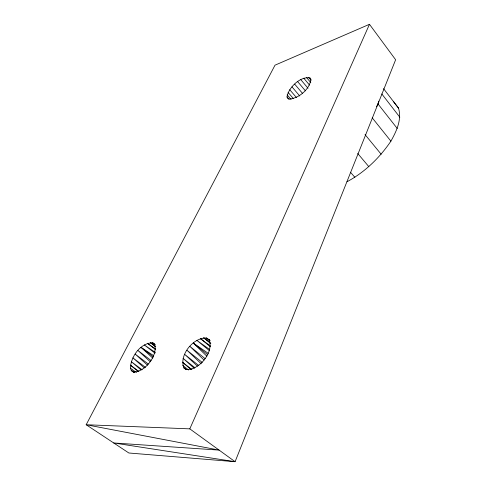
<?xml version="1.0" encoding="UTF-8"?>
<svg xmlns="http://www.w3.org/2000/svg" width="486" height="486" viewBox="0 0 486 486"><rect width="100%" height="100%" fill="white"/><g stroke="black" fill="none" stroke-linecap="round" stroke-linejoin="round"><path stroke-width="0.73" d="M130.418 368.133C130.777 356.651 140.484 342.849 152.683 342.812L154.414 344.052C158.448 355.217 144.713 372.914 132.897 371.796L131.256 370.405L130.418 368.133L136.511 372.647M287.013 96.908C288.362 87.687 300.536 75.81 310.177 77.991L310.955 79.37C309.485 89.388 299.097 98.275 289.127 99.12L287.688 98.354L287.013 96.908L288.988 99.187M347.034 181.74C364.798 172.232 379.663 157.792 390.902 141.159C396.479 131.208 401.952 119.763 398.538 108.147L383.533 88.628M376.577 106.61L377.987 103.931L378.709 101.137M189.795 428.859L235.096 461.7L113.718 442.971L219.089 450.097L86.18 424.734L189.795 428.859L369.475 24.3L395.634 59.748L235.096 461.7L128.857 452.995L86.18 424.734L275.009 65.173L369.475 24.3M186.32 369.646L183.89 367.835L185.956 369.33C198.908 371.055 214.897 351.384 208.676 339.313L209.818 340.297L206.507 338.001C193.313 337.32 178.751 355.211 183.89 367.835L186.26 369.688M152.756 358.091L141.061 347.399L153.71 355.685M155.477 352.532L144.293 344.932L154.967 353.176M206.848 356.202L193.258 343.025L208.233 353.34M134.33 372.555L131.256 370.405L134.27 372.634M155.471 348.966L147.44 343.28L155.739 349.72M209.733 349.555L196.824 340.352L209.618 350.795M155.727 346.579L150.302 342.551L155.642 346.712M210.626 346.166L200.372 338.548L210.25 346.658M138.917 371.462L130.43 365.144L138.006 371.322M142.143 369.767L131.275 361.645L141.074 369.961M145.508 367.361L132.897 357.878L144.306 367.89M148.327 364.044L135.175 354.087L147.44 365.12M151.061 360.509L137.957 350.515L150.18 361.669M141.061 347.399L153.533 356.973M210.845 343.323L203.677 337.746L210.651 343.499M182.687 365.387L188.592 370.004M191.958 369.646L182.42 362.167L190.968 369.463M194.953 367.744L183.088 358.401L194.327 368.406M198.798 365.569L184.644 354.337L197.395 366.098M202.225 362.441L186.964 350.248L201.216 363.759M205.098 358.632L189.898 346.39L204.053 360.041M193.258 343.025L207.826 354.841M350.485 172.251L354.871 177.317M287.153 94.885L291.078 99.436M288.083 92.425L293.459 98.682M289.729 89.697L296.545 97.662M291.989 86.879L299.747 95.991M294.704 84.151L302.444 93.288M357.726 153.485L368.813 166.637M297.711 81.691L305.433 90.858M300.804 79.661L308.033 88.288M303.786 78.191L309.57 85.123M308.64 77.323L311.058 80.233M306.459 77.389L310.797 82.614M365.016 134.555L381.17 154.244M372.221 117.831L390.902 141.159M377.987 103.931L397.256 128.48M381.802 93.938L399.82 117.205M393.696 101.872L398.538 108.147M155.064 344.665L152.683 342.812L155.058 344.665M209.995 340.85L206.507 338.001L210.001 340.886"/></g></svg>
